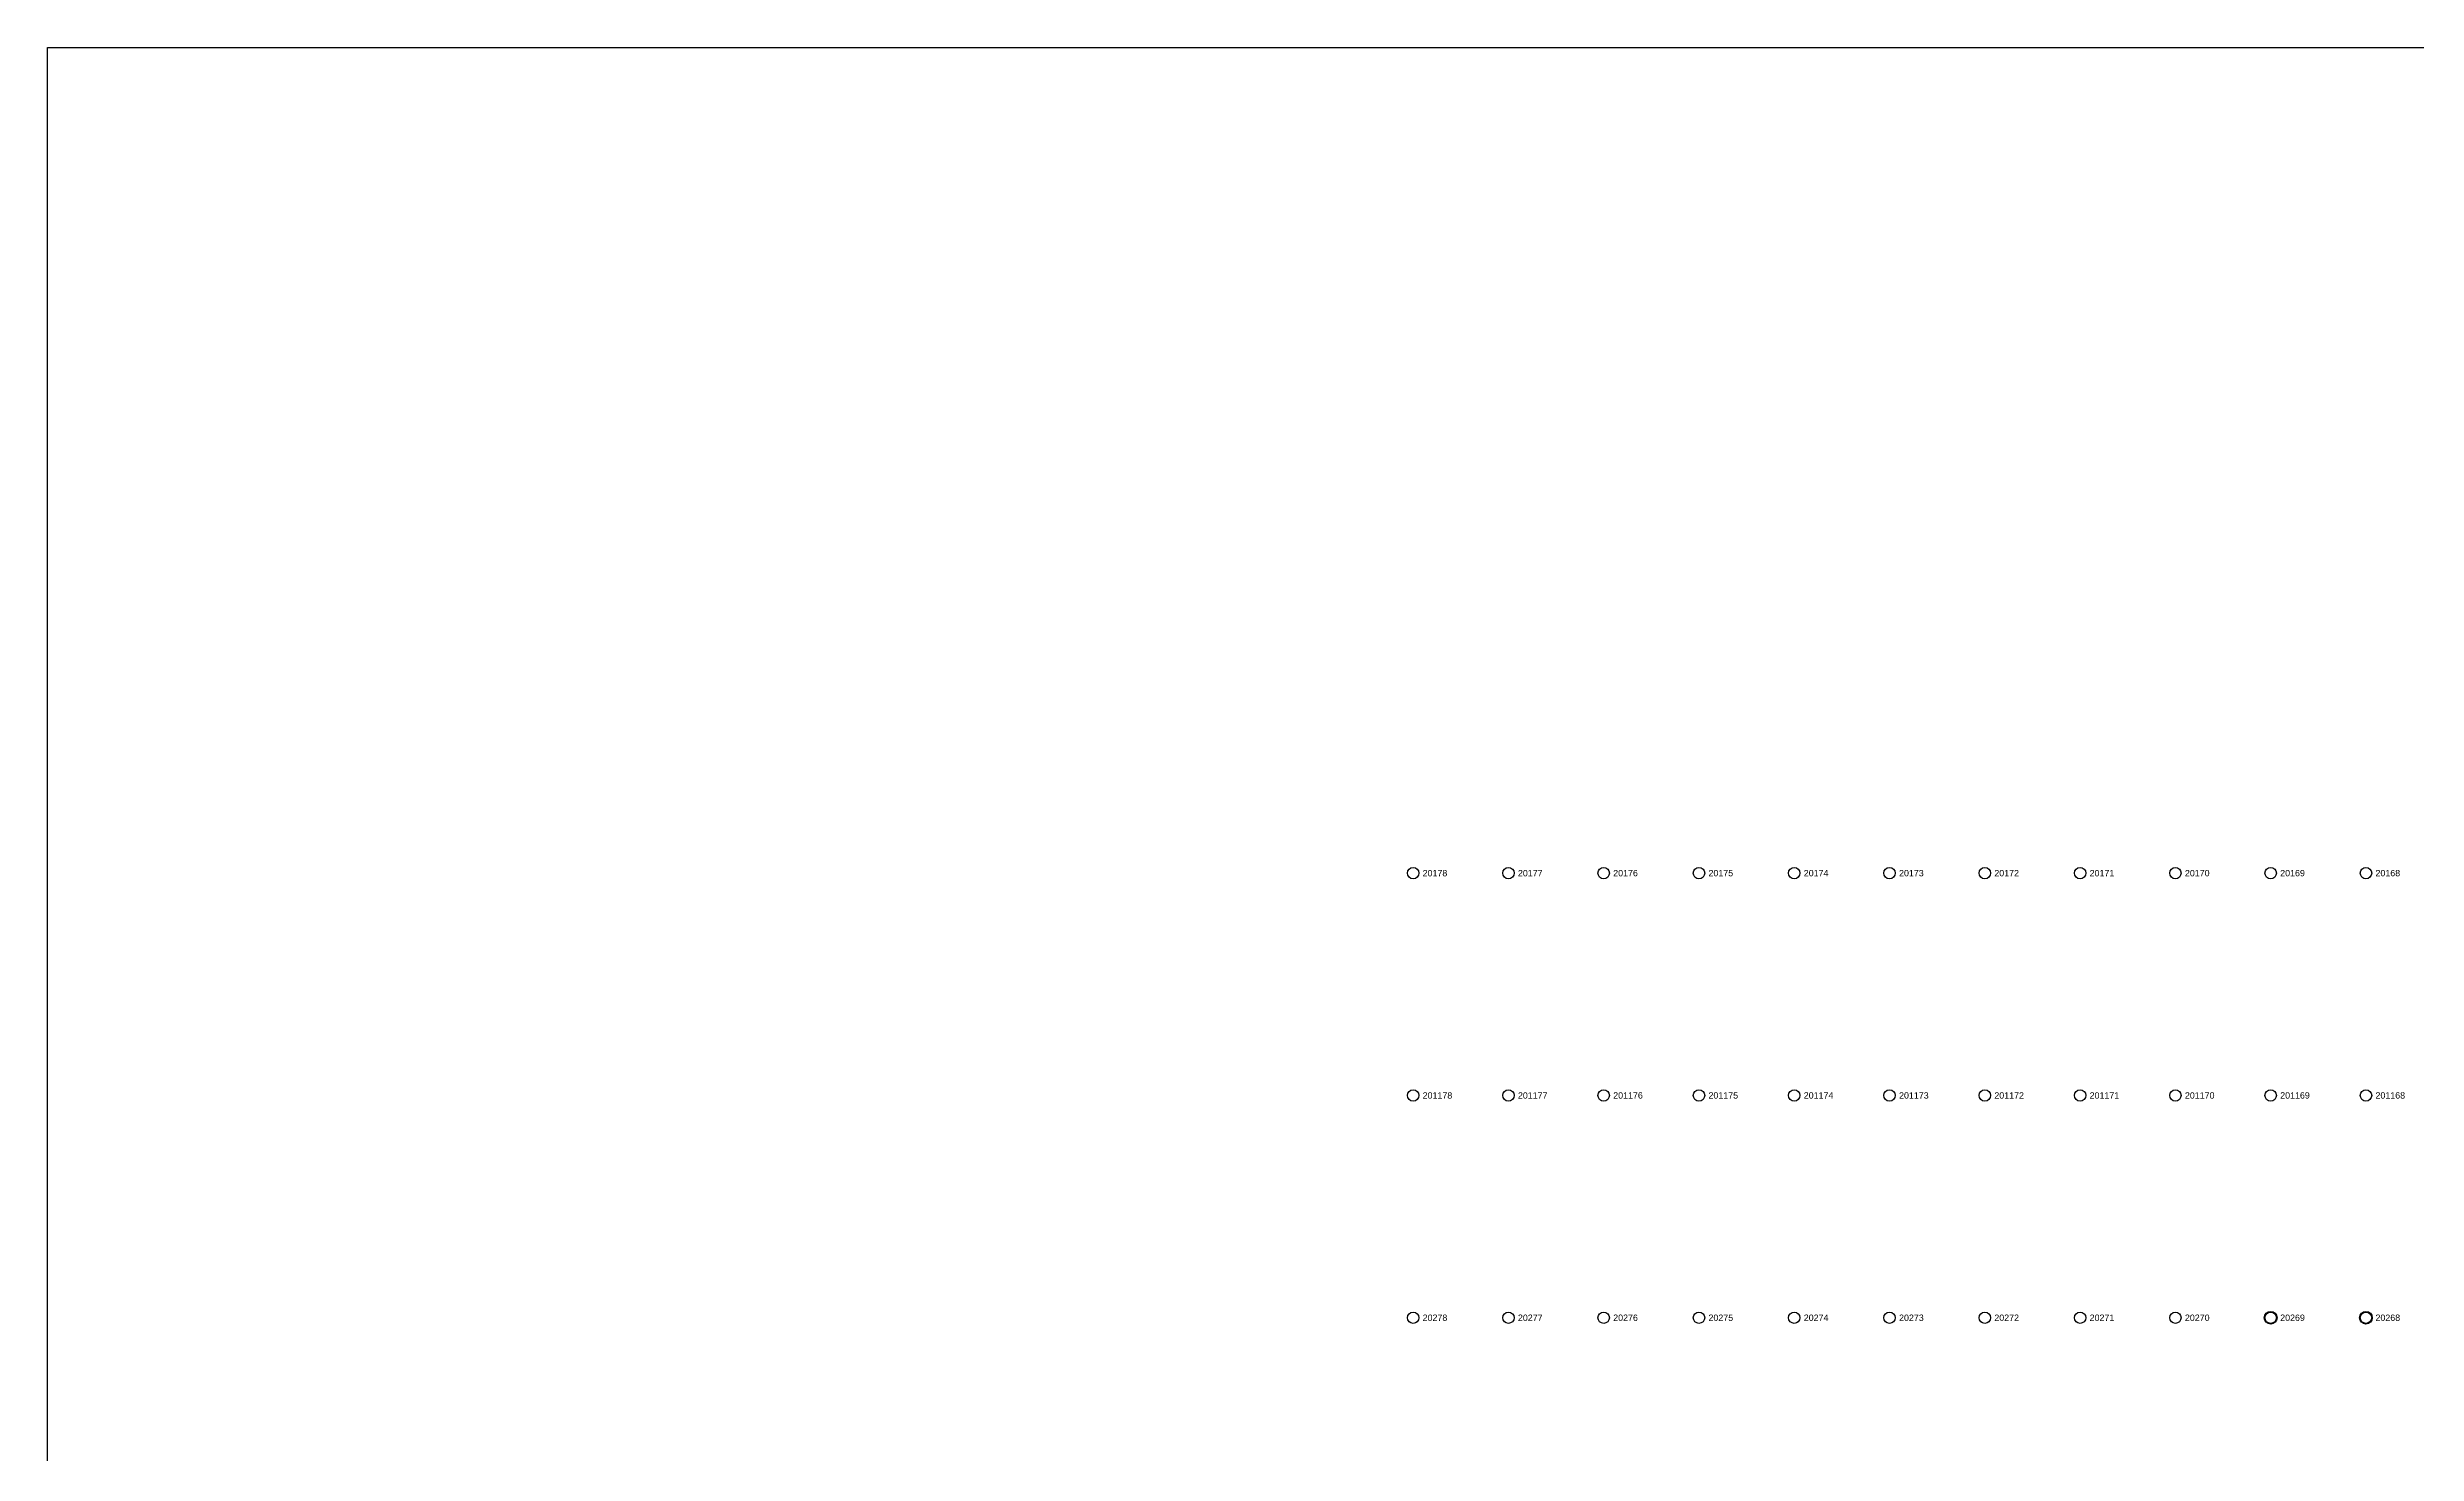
# Model space of a CAD drawing. Extents: x -5 to 376, y -217 to 241.
# Drawn here: x -4.8 to 89.9, y 184.4 to 240.6 of the extents above; entities that cross this region are included whole.
import ezdxf

# ---------------------------------------------------------------- set-up
doc = ezdxf.new("R2010")
doc.units = 0
for name, color, linetype in [('FIXTURE_INTERFACE_PIN', 4, 'CONTINUOUS'), ('FIXTURE_OUTLINE', 144, 'CONTINUOUS'), ('TESTER_INTERFACE_PIN', 144, 'CONTINUOUS'), ('TESTER_INTERFACE_PIN_LABEL', 144, 'CONTINUOUS')]:
    doc.layers.add(name, color=color, linetype=linetype)
doc.styles.get("Standard").update_dxf_attribs({"font": 'arial.ttf'})

msp = doc.modelspace()

# ---------------------------------------------------------------- linework, layer by layer
at = {"layer": 'FIXTURE_INTERFACE_PIN'}
for centre in [(84.10194, 189.8015), (87.91194, 189.8015)]:
    msp.add_circle(centre, 0.254, dxfattribs=at)
at = {"layer": 'FIXTURE_OUTLINE'}
for p, q in [((-4.79806, 240.6015), (376.20194, 240.6015)), ((-4.79806, -216.5985), (-4.79806, 240.6015))]:
    msp.add_line(p, q, dxfattribs=at)
at = {"layer": 'TESTER_INTERFACE_PIN'}
for centre in [(49.81194, 207.5815), (53.62194, 207.5815), (57.43194, 207.5815), (61.24194, 207.5815), (65.05194, 207.5815), (68.86194, 207.5815), (72.67194, 207.5815), (76.48194, 207.5815), (80.29194, 207.5815), (84.10194, 207.5815), (87.91194, 207.5815), (49.81194, 198.6915), (53.62194, 198.6915), (57.43194, 198.6915), (61.24194, 198.6915), (65.05194, 198.6915), (68.86194, 198.6915), (72.67194, 198.6915), (76.48194, 198.6915), (80.29194, 198.6915), (84.10194, 198.6915), (87.91194, 198.6915), (49.81194, 189.8015), (53.62194, 189.8015), (57.43194, 189.8015), (61.24194, 189.8015), (65.05194, 189.8015), (68.86194, 189.8015), (72.67194, 189.8015), (76.48194, 189.8015), (80.29194, 189.8015), (84.10194, 189.8015), (87.91194, 189.8015)]:
    msp.add_circle(centre, 0.2286, dxfattribs=at)

# ---------------------------------------------------------------- texts
at = {"layer": 'TESTER_INTERFACE_PIN_LABEL'}
for s, p in [('20178', (50.19294, 207.4545)), ('20177', (54.00294, 207.4545)), ('20176', (57.81294, 207.4545)), ('20175', (61.62294, 207.4545)), ('20174', (65.43294, 207.4545)), ('20173', (69.24294, 207.4545)), ('20172', (73.05294, 207.4545)), ('20171', (76.86294, 207.4545)), ('20170', (80.67294, 207.4545)), ('20169', (84.48294, 207.4545)), ('20168', (88.29294, 207.4545)), ('201178', (50.19294, 198.5645)), ('201177', (54.00294, 198.5645)), ('201176', (57.81294, 198.5645)), ('201175', (61.62294, 198.5645)), ('201174', (65.43294, 198.5645)), ('201173', (69.24294, 198.5645)), ('201172', (73.05294, 198.5645)), ('201171', (76.86294, 198.5645)), ('201170', (80.67294, 198.5645)), ('201169', (84.48294, 198.5645)), ('201168', (88.29294, 198.5645)), ('20278', (50.19294, 189.6745)), ('20277', (54.00294, 189.6745)), ('20276', (57.81294, 189.6745)), ('20275', (61.62294, 189.6745)), ('20274', (65.43294, 189.6745)), ('20273', (69.24294, 189.6745)), ('20272', (73.05294, 189.6745)), ('20271', (76.86294, 189.6745)), ('20270', (80.67294, 189.6745)), ('20269', (84.48294, 189.6745)), ('20268', (88.29294, 189.6745))]:
    msp.add_text(s, height=0.254, dxfattribs=at).set_placement(p)

doc.saveas('drawing.dxf')
